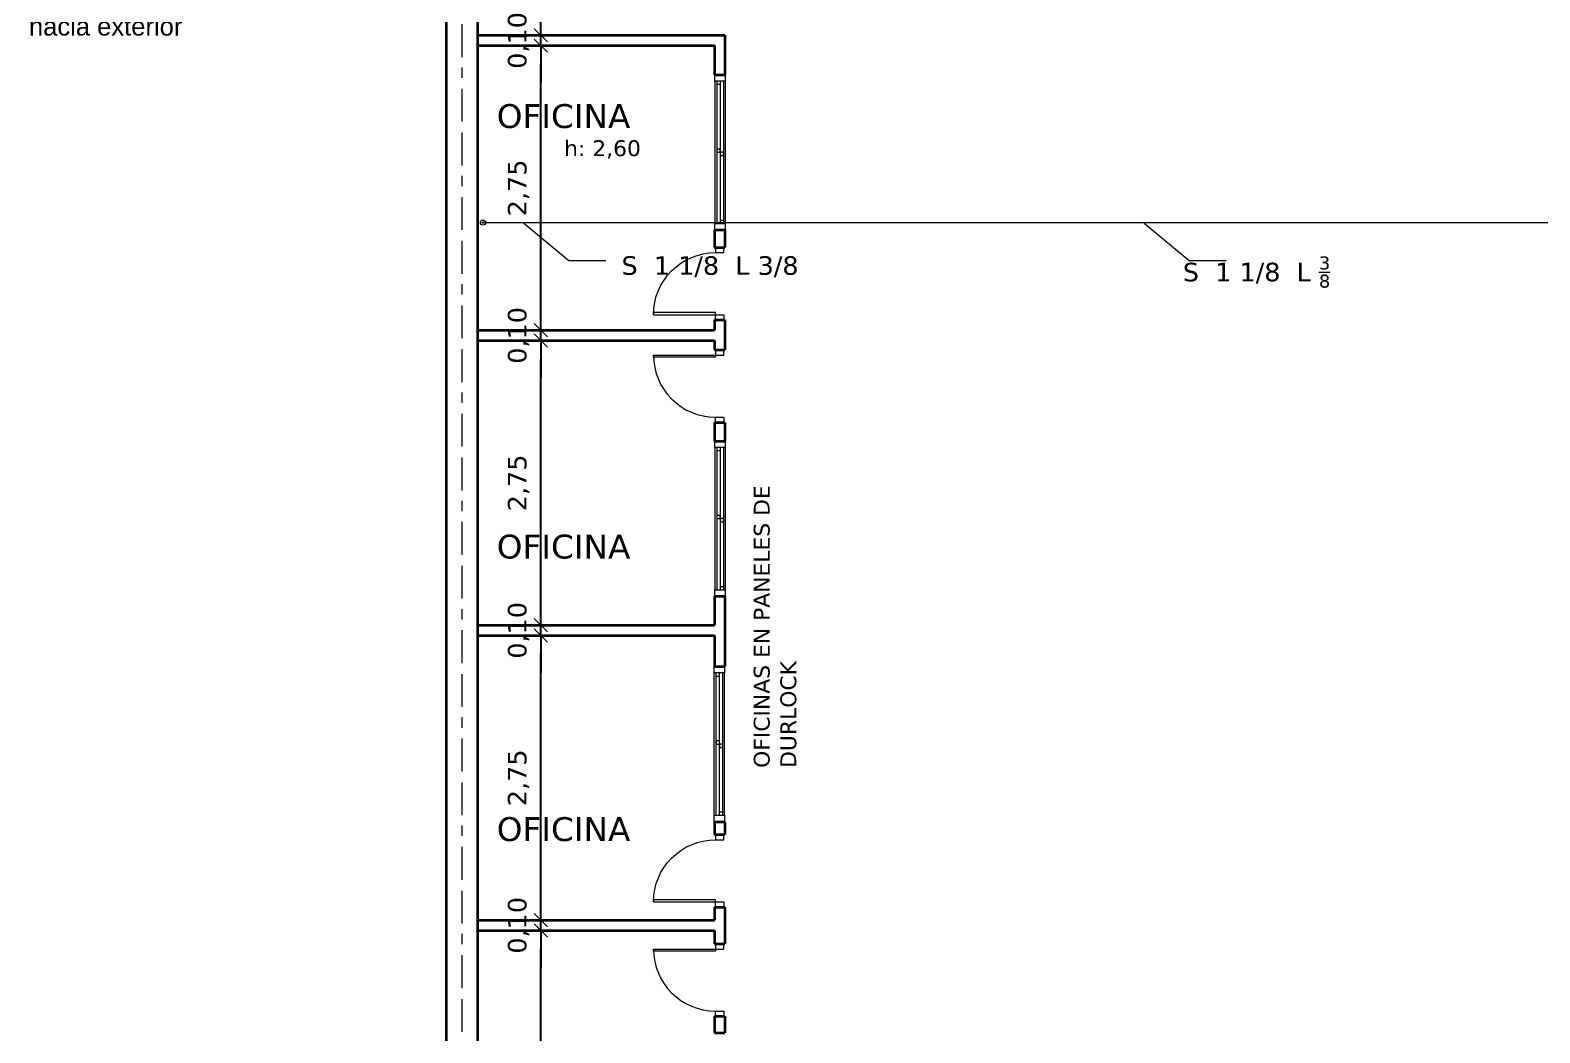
# Model space of a CAD drawing. Header units: metres. Extents: x -163 to 91, y -12 to 67.
# Drawn here: x -128.71 to -114.12, y 7.29 to 16.98 of the extents above; entities that cross this region are included whole.
import ezdxf

# ---------------------------------------------------------------- set-up
doc = ezdxf.new("R2010")
doc.units = ezdxf.units.M
doc.header["$LTSCALE"] = 0.508
doc.header["$PDMODE"] = 1
doc.header["$PDSIZE"] = -2
doc.linetypes.add('STYLE_07', pattern=[1.875, 0.625, -0.20828, 0.625, -0.20836, 0.06943, -0.13893])
doc.layers.get('0').update_dxf_attribs({"lineweight": 18})
for name, color, linetype, lineweight in [('10°C', 230, 'Continuous', 18), ('canosvent', 7, 'Continuous', 20), ('CARPINTERIA', 7, 'Continuous', 13), ('Dimension', 7, 'Continuous', 5), ('Muros', 7, 'Continuous', 35), ('None', 7, 'Continuous', 5), ('Zócalo', 7, 'Continuous', 9)]:
    doc.layers.add(name, color=color, linetype=linetype, lineweight=lineweight)
doc.styles.add('Arial', font='arial.ttf')
doc.styles.add('HoratioDBol', font='')
doc.styles.add('Verdana', font='verdana.ttf')
doc.styles.get('HoratioDBol').set_extended_font_data('HoratioDBol')
doc.dimstyles.new('personal', dxfattribs={"dimtxt": 0.214974, "dimasz": 0.179989, "dimexe": 0.15, "dimexo": 0.159, "dimgap": 0.001, "dimtad": 1, "dimzin": 3, "dimtxsty": 'HoratioDBol', "dimblk": 'VW_SLASH', "dimcen": 0, "dimdle": 0.001, "dimazin": 0, "dimtfac": 0.8, "dimtix": 1, "dimtmove": 0, "dimatfit": 0, "dimldrblk": 'VW_CONCAVEFILLED', "dimfxl": 0, "dimfrac": 2, "dimtolj": 1, "dimtzin": 3, "dimarcsym": 0})

# ---------------------------------------------------------------- blocks, each defined once
blk = doc.blocks.new('V 1.50')
at = {"layer": 'CARPINTERIA', "color": 0}
for p, q in [((-0.686, 0.029), (0.689, 0.029)), ((-0.685, 0.047), (0.689, 0.047)), ((-0.655, -0.004), (-0.655, 0.029)), ((-0.686, -0.004), (0.689, -0.004)), ((-0.686, -0.036), (0.689, -0.036)), ((-0.685, -0.053), (0.689, -0.053)), ((0.655, -0.003), (0.655, -0.036))]:
    blk.add_line(p, q, dxfattribs=at)
at = {"layer": 'CARPINTERIA', "color": 0, "flags": 128}
for points in [[(-0.686, 0.047), (-0.749, 0.047), (-0.749, -0.053), (-0.686, -0.053)], [(-0.031, 0.029), (0, 0.029), (0, -0.003), (-0.031, -0.003)], [(0.751, 0.047), (0.689, 0.047), (0.689, -0.053), (0.751, -0.053)], [(0, -0.003), (0.031, -0.003), (0.031, -0.036), (0, -0.036)]]:
    blk.add_lwpolyline(points, close=True, dxfattribs=at)
blk = doc.blocks.new('p4 (0.70 (2D)')
at = {"layer": 'CARPINTERIA', "color": 0, "flags": 128}
for points in [[(0.28, 0.64), (0.3, 0.64), (0.3, 0.04), (0.28, 0.04)], [(-0.3, 0.04), (-0.3, -0.04), (-0.35, -0.04), (-0.35, 0.04)], [(0.3, 0.04), (0.3, -0.04), (0.35, -0.04), (0.35, 0.04)]]:
    blk.add_lwpolyline(points, close=True, dxfattribs=at)
at = {"layer": 'CARPINTERIA', "color": 0}
blk.add_arc((0.3, 0.041), 0.6, 90, 180, dxfattribs=at)
blk = doc.blocks.new('VW_SLASH')
at = {"color": 0, "linetype": 'ByBlock', "lineweight": -2}
blk.add_line((0, 0), (-1, 0), dxfattribs=at)
at = {"layer": 'Zócalo', "color": 0}
blk.add_lwpolyline([(0.354, 0.354), (-0.354, -0.354)], dxfattribs=at)
blk = doc.blocks.new('*D259')
at = {"layer": 'Defpoints', "color": 0, "lineweight": 0, "transparency": 16777216}
for p in [(-123.779, 16.93), (-123.629, 16.93), (-123.629, 16.83)]:
    blk.add_point(p, dxfattribs=at)
at = {"layer": 'Dimension', "color": 0, "lineweight": -2, "transparency": 16777216}
for p, q in [((-123.779, 17.11), (-123.779, 17.29)), ((-123.788, 16.93), (-123.929, 16.93)), ((-123.779, 16.83), (-123.779, 16.93)), ((-123.788, 16.83), (-123.929, 16.83)), ((-123.779, 16.65), (-123.779, 16.47))]:
    blk.add_line(p, q, dxfattribs=at)
at = {"layer": 'Dimension', "color": 0, "lineweight": -2, "transparency": 16777216, "xscale": 0.179989013671875, "yscale": 0.179989013671875, "zscale": 0.179989013671875}
for p, rotation in [((-123.779, 16.93), 270), ((-123.779, 16.83), 90)]:
    blk.add_blockref('VW_SLASH', p, dxfattribs=dict(at, rotation=rotation))
at = {"layer": 'Dimension', "color": 0, "transparency": 16777216, "insert": (-123.993, 16.88), "char_height": 0.1794, "attachment_point": 5, "rotation": 90, "style": 'Verdana'}
blk.add_mtext('\\A1;0,10', dxfattribs=at)
blk = doc.blocks.new('VW_CONCAVEFILLED')
at = {"linetype": 'ByBlock', "lineweight": 0}
blk.add_hatch(color=0, dxfattribs=at).paths.add_polyline_path([(-1.111, 0.298), (-1.079, 0.28), (-1.046, 0.263), (-1.013, 0.247), (-0.98, 0.231), (-0.947, 0.216), (-0.914, 0.201), (-0.88, 0.187), (-0.847, 0.173), (-0.813, 0.16), (-0.779, 0.147), (-0.745, 0.135), (-0.711, 0.123), (-0.677, 0.112), (-0.643, 0.101), (-0.608, 0.091), (-0.574, 0.082), (-0.539, 0.073), (-0.504, 0.064), (-0.469, 0.056), (-0.434, 0.049), (-0.398, 0.042), (-0.363, 0.035), (-0.327, 0.029), (-0.291, 0.024), (-0.255, 0.019), (-0.219, 0.015), (-0.183, 0.011), (-0.147, 0.008), (-0.11, 0.005), (-0.074, 0.003), (-0.037, 0.001), (0, 0), (-0.037, -0.001), (-0.074, -0.003), (-0.11, -0.005), (-0.147, -0.008), (-0.183, -0.011), (-0.219, -0.015), (-0.255, -0.019), (-0.291, -0.024), (-0.327, -0.029), (-0.363, -0.035), (-0.398, -0.042), (-0.434, -0.049), (-0.469, -0.056), (-0.504, -0.064), (-0.539, -0.073), (-0.574, -0.082), (-0.608, -0.091), (-0.643, -0.101), (-0.677, -0.112), (-0.711, -0.123), (-0.745, -0.135), (-0.779, -0.147), (-0.813, -0.16), (-0.847, -0.173), (-0.88, -0.187), (-0.914, -0.201), (-0.947, -0.216), (-0.98, -0.231), (-1.013, -0.247), (-1.046, -0.263), (-1.079, -0.28), (-1.111, -0.298), (-1.097, -0.282), (-1.085, -0.267), (-1.072, -0.25), (-1.061, -0.233), (-1.051, -0.215), (-1.041, -0.197), (-1.032, -0.179), (-1.024, -0.16), (-1.017, -0.141), (-1.011, -0.121), (-1.006, -0.101), (-1.001, -0.081), (-0.998, -0.061), (-0.996, -0.041), (-0.994, -0.02), (-0.994, 0), (-0.994, 0.02), (-0.996, 0.041), (-0.998, 0.061), (-1.001, 0.081), (-1.006, 0.101), (-1.011, 0.121), (-1.017, 0.141), (-1.024, 0.16), (-1.032, 0.179), (-1.041, 0.197), (-1.051, 0.215), (-1.061, 0.233), (-1.072, 0.25), (-1.085, 0.267), (-1.097, 0.282)])
at = {"layer": 'Zócalo', "color": 0}
blk.add_lwpolyline([(-1.111, 0.298), (-1.079, 0.28), (-1.046, 0.263), (-1.013, 0.247), (-0.98, 0.231), (-0.947, 0.216), (-0.914, 0.201), (-0.88, 0.187), (-0.847, 0.173), (-0.813, 0.16), (-0.779, 0.147), (-0.745, 0.135), (-0.711, 0.123), (-0.677, 0.112), (-0.643, 0.101), (-0.608, 0.091), (-0.574, 0.082), (-0.539, 0.073), (-0.504, 0.064), (-0.469, 0.056), (-0.434, 0.049), (-0.398, 0.042), (-0.363, 0.035), (-0.327, 0.029), (-0.291, 0.024), (-0.255, 0.019), (-0.219, 0.015), (-0.183, 0.011), (-0.147, 0.008), (-0.11, 0.005), (-0.074, 0.003), (-0.037, 0.001), (0, 0), (-0.037, -0.001), (-0.074, -0.003), (-0.11, -0.005), (-0.147, -0.008), (-0.183, -0.011), (-0.219, -0.015), (-0.255, -0.019), (-0.291, -0.024), (-0.327, -0.029), (-0.363, -0.035), (-0.398, -0.042), (-0.434, -0.049), (-0.469, -0.056), (-0.504, -0.064), (-0.539, -0.073), (-0.574, -0.082), (-0.608, -0.091), (-0.643, -0.101), (-0.677, -0.112), (-0.711, -0.123), (-0.745, -0.135), (-0.779, -0.147), (-0.813, -0.16), (-0.847, -0.173), (-0.88, -0.187), (-0.914, -0.201), (-0.947, -0.216), (-0.98, -0.231), (-1.013, -0.247), (-1.046, -0.263), (-1.079, -0.28), (-1.111, -0.298), (-1.097, -0.282), (-1.085, -0.267), (-1.072, -0.25), (-1.061, -0.233), (-1.051, -0.215), (-1.041, -0.197), (-1.032, -0.179), (-1.024, -0.16), (-1.017, -0.141), (-1.011, -0.121), (-1.006, -0.101), (-1.001, -0.081), (-0.998, -0.061), (-0.996, -0.041), (-0.994, -0.02), (-0.994, 0), (-0.994, 0.02), (-0.996, 0.041), (-0.998, 0.061), (-1.001, 0.081), (-1.006, 0.101), (-1.011, 0.121), (-1.017, 0.141), (-1.024, 0.16), (-1.032, 0.179), (-1.041, 0.197), (-1.051, 0.215), (-1.061, 0.233), (-1.072, 0.25), (-1.085, 0.267), (-1.097, 0.282)], close=True, dxfattribs=at)
blk = doc.blocks.new('*D260')
at = {"layer": 'Defpoints', "color": 0, "lineweight": 0, "transparency": 16777216}
for p in [(-123.779, 16.83), (-123.629, 16.83), (-123.529, 14.08)]:
    blk.add_point(p, dxfattribs=at)
at = {"layer": 'Dimension', "color": 0, "lineweight": -2, "transparency": 16777216}
for p, q in [((-123.788, 16.83), (-123.929, 16.83)), ((-123.779, 14.26), (-123.779, 16.65)), ((-123.688, 14.08), (-123.929, 14.08))]:
    blk.add_line(p, q, dxfattribs=at)
at = {"layer": 'Dimension', "color": 0, "lineweight": -2, "transparency": 16777216, "xscale": 0.179989013671875, "yscale": 0.179989013671875, "zscale": 0.179989013671875}
for p, rotation in [((-123.779, 16.83), 90), ((-123.779, 14.08), 270)]:
    blk.add_blockref('VW_SLASH', p, dxfattribs=dict(at, rotation=rotation))
at = {"layer": 'Dimension', "color": 0, "transparency": 16777216, "insert": (-123.993, 15.455), "char_height": 0.1794, "attachment_point": 5, "rotation": 90, "style": 'Verdana'}
blk.add_mtext('\\A1;2,75', dxfattribs=at)
blk = doc.blocks.new('*D261')
at = {"layer": 'Defpoints', "color": 0, "lineweight": 0, "transparency": 16777216}
for p in [(-123.779, 14.08), (-123.529, 14.08), (-123.529, 13.98)]:
    blk.add_point(p, dxfattribs=at)
at = {"layer": 'Dimension', "color": 0, "lineweight": -2, "transparency": 16777216}
for p, q in [((-123.779, 14.26), (-123.779, 14.44)), ((-123.688, 14.08), (-123.929, 14.08)), ((-123.779, 13.98), (-123.779, 14.08)), ((-123.688, 13.98), (-123.929, 13.98)), ((-123.779, 13.8), (-123.779, 13.62))]:
    blk.add_line(p, q, dxfattribs=at)
at = {"layer": 'Dimension', "color": 0, "lineweight": -2, "transparency": 16777216, "xscale": 0.179989013671875, "yscale": 0.179989013671875, "zscale": 0.179989013671875}
for p, rotation in [((-123.779, 14.08), 270), ((-123.779, 13.98), 90)]:
    blk.add_blockref('VW_SLASH', p, dxfattribs=dict(at, rotation=rotation))
at = {"layer": 'Dimension', "color": 0, "transparency": 16777216, "insert": (-123.993, 14.03), "char_height": 0.1794, "attachment_point": 5, "rotation": 90, "style": 'Verdana'}
blk.add_mtext('\\A1;0,10', dxfattribs=at)
blk = doc.blocks.new('*D262')
at = {"layer": 'Defpoints', "color": 0, "lineweight": 0, "transparency": 16777216}
for p in [(-123.779, 13.98), (-123.529, 13.98), (-123.561, 11.23)]:
    blk.add_point(p, dxfattribs=at)
at = {"layer": 'Dimension', "color": 0, "lineweight": -2, "transparency": 16777216}
for p, q in [((-123.688, 13.98), (-123.929, 13.98)), ((-123.779, 11.41), (-123.779, 13.8)), ((-123.72, 11.23), (-123.929, 11.23))]:
    blk.add_line(p, q, dxfattribs=at)
at = {"layer": 'Dimension', "color": 0, "lineweight": -2, "transparency": 16777216, "xscale": 0.179989013671875, "yscale": 0.179989013671875, "zscale": 0.179989013671875}
for p, rotation in [((-123.779, 13.98), 90), ((-123.779, 11.23), 270)]:
    blk.add_blockref('VW_SLASH', p, dxfattribs=dict(at, rotation=rotation))
at = {"layer": 'Dimension', "color": 0, "transparency": 16777216, "insert": (-123.993, 12.605), "char_height": 0.1794, "attachment_point": 5, "rotation": 90, "style": 'Verdana'}
blk.add_mtext('\\A1;2,75', dxfattribs=at)
blk = doc.blocks.new('*D263')
at = {"layer": 'Defpoints', "color": 0, "lineweight": 0, "transparency": 16777216}
for p in [(-123.779, 11.23), (-123.619, 11.13), (-123.561, 11.23)]:
    blk.add_point(p, dxfattribs=at)
at = {"layer": 'Dimension', "color": 0, "lineweight": -2, "transparency": 16777216}
for p, q in [((-123.779, 11.41), (-123.779, 11.59)), ((-123.72, 11.23), (-123.929, 11.23)), ((-123.778, 11.13), (-123.929, 11.13)), ((-123.779, 11.13), (-123.779, 11.23)), ((-123.779, 10.95), (-123.779, 10.77))]:
    blk.add_line(p, q, dxfattribs=at)
at = {"layer": 'Dimension', "color": 0, "lineweight": -2, "transparency": 16777216, "xscale": 0.179989013671875, "yscale": 0.179989013671875, "zscale": 0.179989013671875}
for p, rotation in [((-123.779, 11.23), 270), ((-123.779, 11.13), 90)]:
    blk.add_blockref('VW_SLASH', p, dxfattribs=dict(at, rotation=rotation))
at = {"layer": 'Dimension', "color": 0, "transparency": 16777216, "insert": (-123.993, 11.18), "char_height": 0.1794, "attachment_point": 5, "rotation": 90, "style": 'Verdana'}
blk.add_mtext('\\A1;0,10', dxfattribs=at)
blk = doc.blocks.new('*D264')
at = {"layer": 'Defpoints', "color": 0, "lineweight": 0, "transparency": 16777216}
for p in [(-123.779, 11.13), (-123.619, 11.13), (-123.523, 8.38)]:
    blk.add_point(p, dxfattribs=at)
at = {"layer": 'Dimension', "color": 0, "lineweight": -2, "transparency": 16777216}
for p, q in [((-123.778, 11.13), (-123.929, 11.13)), ((-123.779, 8.56), (-123.779, 10.95)), ((-123.682, 8.38), (-123.929, 8.38))]:
    blk.add_line(p, q, dxfattribs=at)
at = {"layer": 'Dimension', "color": 0, "lineweight": -2, "transparency": 16777216, "xscale": 0.179989013671875, "yscale": 0.179989013671875, "zscale": 0.179989013671875}
for p, rotation in [((-123.779, 11.13), 90), ((-123.779, 8.38), 270)]:
    blk.add_blockref('VW_SLASH', p, dxfattribs=dict(at, rotation=rotation))
at = {"layer": 'Dimension', "color": 0, "transparency": 16777216, "insert": (-123.993, 9.755), "char_height": 0.1794, "attachment_point": 5, "rotation": 90, "style": 'Verdana'}
blk.add_mtext('\\A1;2,75', dxfattribs=at)
blk = doc.blocks.new('*D265')
at = {"layer": 'Defpoints', "color": 0, "lineweight": 0, "transparency": 16777216}
for p in [(-123.779, 8.38), (-123.523, 8.38), (-123.581, 8.28)]:
    blk.add_point(p, dxfattribs=at)
at = {"layer": 'Dimension', "color": 0, "lineweight": -2, "transparency": 16777216}
for p, q in [((-123.779, 8.56), (-123.779, 8.74)), ((-123.682, 8.38), (-123.929, 8.38)), ((-123.779, 8.28), (-123.779, 8.38)), ((-123.74, 8.28), (-123.929, 8.28)), ((-123.779, 8.1), (-123.779, 7.92))]:
    blk.add_line(p, q, dxfattribs=at)
at = {"layer": 'Dimension', "color": 0, "lineweight": -2, "transparency": 16777216, "xscale": 0.179989013671875, "yscale": 0.179989013671875, "zscale": 0.179989013671875}
for p, rotation in [((-123.779, 8.38), 270), ((-123.779, 8.28), 90)]:
    blk.add_blockref('VW_SLASH', p, dxfattribs=dict(at, rotation=rotation))
at = {"layer": 'Dimension', "color": 0, "transparency": 16777216, "insert": (-123.993, 8.33), "char_height": 0.1794, "attachment_point": 5, "rotation": 90, "style": 'Verdana'}
blk.add_mtext('\\A1;0,10', dxfattribs=at)
blk = doc.blocks.new('*D266')
at = {"layer": 'Defpoints', "color": 0, "lineweight": 0, "transparency": 16777216}
for p in [(-123.779, 8.28), (-123.581, 8.28), (-123.581, 5.53)]:
    blk.add_point(p, dxfattribs=at)
at = {"layer": 'Dimension', "color": 0, "lineweight": -2, "transparency": 16777216}
for p, q in [((-123.74, 8.28), (-123.929, 8.28)), ((-123.779, 5.71), (-123.779, 8.1)), ((-123.74, 5.53), (-123.929, 5.53))]:
    blk.add_line(p, q, dxfattribs=at)
at = {"layer": 'Dimension', "color": 0, "lineweight": -2, "transparency": 16777216, "xscale": 0.179989013671875, "yscale": 0.179989013671875, "zscale": 0.179989013671875}
for p, rotation in [((-123.779, 8.28), 90), ((-123.779, 5.53), 270)]:
    blk.add_blockref('VW_SLASH', p, dxfattribs=dict(at, rotation=rotation))
at = {"layer": 'Dimension', "color": 0, "transparency": 16777216, "insert": (-123.993, 6.905), "char_height": 0.1794, "attachment_point": 5, "rotation": 90, "style": 'Verdana'}
blk.add_mtext('\\A1;2,75', dxfattribs=at)

msp = doc.modelspace()

# ---------------------------------------------------------------- linework, layer by layer
at = {"layer": '10°C', "linetype": 'Continuous', "lineweight": 0}
for p, q in [((-124.338, 15.12), (-107.513, 15.12)), ((-123.509, 14.755), (-123.149, 14.755)), ((-117.514, 14.753), (-117.154, 14.753))]:
    msp.add_line(p, q, dxfattribs=at)
for points in [[(-123.943, 15.116), (-123.509, 14.755)], [(-117.948, 15.114), (-117.514, 14.753)]]:
    msp.add_lwpolyline(points, dxfattribs=at)
for radius in [0.025, 0.00613]:
    msp.add_circle((-124.338, 15.12), radius, dxfattribs=at)
at = {"layer": 'Muros'}
for p, q in [((-124.689, -8.436), (-124.689, 43.91)), ((-124.389, 5.53), (-124.389, 43.61)), ((-124.389, 16.93), (-121.999, 16.93)), ((-121.999, 16.93), (-121.999, 16.549)), ((-124.389, 16.83), (-122.099, 16.83)), ((-122.099, 16.83), (-122.099, 16.549)), ((-122.099, 16.549), (-121.999, 16.549)), ((-122.099, 15.049), (-122.099, 14.88)), ((-122.099, 15.049), (-121.999, 15.049)), ((-121.999, 15.049), (-121.999, 14.88)), ((-122.099, 14.88), (-121.999, 14.88)), ((-122.099, 14.18), (-122.099, 14.08)), ((-122.099, 14.18), (-121.999, 14.18)), ((-121.999, 14.18), (-121.999, 13.89)), ((-124.389, 14.08), (-122.099, 14.08)), ((-124.389, 13.98), (-122.099, 13.98)), ((-122.099, 13.98), (-122.099, 13.89)), ((-122.099, 13.89), (-121.999, 13.89)), ((-122.099, 13.19), (-122.099, 13.009)), ((-122.099, 13.19), (-121.999, 13.19)), ((-121.999, 13.19), (-121.999, 13.009)), ((-122.099, 13.009), (-121.999, 13.009)), ((-122.099, 11.509), (-122.099, 11.23)), ((-122.099, 11.509), (-121.999, 11.509)), ((-121.999, 11.509), (-121.999, 10.831)), ((-124.389, 11.23), (-122.099, 11.23)), ((-124.389, 11.13), (-122.099, 11.13)), ((-122.099, 11.13), (-122.099, 10.831)), ((-122.099, 10.831), (-121.999, 10.831)), ((-122.099, 9.331), (-122.099, 9.206)), ((-122.099, 9.331), (-121.999, 9.331)), ((-122.099, 9.206), (-121.999, 9.206)), ((-121.999, 9.331), (-121.999, 9.206)), ((-122.099, 8.506), (-122.099, 8.38)), ((-122.099, 8.506), (-121.999, 8.506)), ((-121.999, 8.506), (-121.999, 8.151)), ((-124.389, 8.38), (-122.099, 8.38)), ((-124.389, 8.28), (-122.099, 8.28)), ((-122.099, 8.28), (-122.099, 8.151)), ((-122.099, 8.151), (-121.999, 8.151)), ((-122.099, 7.451), (-122.099, 7.291)), ((-122.099, 7.451), (-121.999, 7.451)), ((-121.999, 7.451), (-121.999, 7.291)), ((-122.099, 7.291), (-121.999, 7.291))]:
    msp.add_line(p, q, dxfattribs=at)
at = {"layer": 'None', "color": 7, "linetype": 'STYLE_07', "lineweight": 5}
msp.add_line((-124.539, -8.4), (-124.539, 44.36), dxfattribs=at)

# ---------------------------------------------------------------- block references
at = {"layer": 'Muros', "color": 7, "xscale": -1}
for name, p, rotation in [('V 1.50', (-122.049, 15.8), 90), ('p4 (0.70 (2D)', (-122.049, 14.53), 90), ('V 1.50', (-122.049, 12.26), 90), ('V 1.50', (-122.049, 10.08), 270), ('p4 (0.70 (2D)', (-122.049, 8.856), 90)]:
    msp.add_blockref(name, p, dxfattribs=dict(at, rotation=rotation))
at = {"layer": 'Muros', "color": 7, "rotation": 90}
for p in [(-122.049, 13.54), (-122.049, 7.801)]:
    msp.add_blockref('p4 (0.70 (2D)', p, dxfattribs=at)

# ---------------------------------------------------------------- texts
at = {"layer": '10°C', "linetype": 'Continuous', "lineweight": 0, "char_height": 0.17942, "attachment_point": 1, "line_spacing_factor": 1.003239, "style": 'Verdana'}
for s, insert in [('\\A1;S  1 {\\H1x;1/8 } L 3/8', (-122.999, 14.795)), ('\\A1;S  1 1/8  L {\\H0.7x;\\S3/8;}', (-117.574, 14.793))]:
    msp.add_mtext(s, dxfattribs=dict(at, insert=insert))
at = {"layer": 'canosvent', "insert": (-128.726, 16.925), "char_height": 0.17685, "attachment_point": 7, "line_spacing_factor": 0.96736, "style": 'Arial'}
msp.add_mtext('Caño vent. \\PPVC ø 0200\\PMontante vertical\\Phacia exterior', dxfattribs=at)
at = {"layer": 'None', "color": 7, "attachment_point": 1, "line_spacing_factor": 1.003239, "style": 'Verdana'}
for s, insert, char_height in [('OFICINA', (-124.205, 16.265), 0.2307), ('h: 2,60', (-123.553, 15.916), 0.1538), ('OFICINA', (-124.205, 12.105), 0.2307), ('OFICINA', (-124.205, 9.375), 0.2307)]:
    msp.add_mtext(s, dxfattribs=dict(at, insert=insert, char_height=char_height))
at = {"layer": 'None', "color": 7, "insert": (-121.721, 9.851), "char_height": 0.15379, "attachment_point": 1, "rotation": 90, "line_spacing_factor": 1.003239, "style": 'Verdana'}
msp.add_mtext('OFICINAS EN PANELES DE \\PDURLOCK', dxfattribs=at)

# ---------------------------------------------------------------- dimensions: what is measured, and where the dimension line sits
at = {"layer": 'Dimension'}
for base, p1, p2, picture, middle in [((-123.779, 16.93), (-123.629, 16.83), (-123.629, 16.93), '*D259', (-123.993, 16.88)), ((-123.779, 16.83), (-123.529, 14.08), (-123.629, 16.83), '*D260', (-123.993, 15.455)), ((-123.779, 14.08), (-123.529, 13.98), (-123.529, 14.08), '*D261', (-123.993, 14.03)), ((-123.779, 13.98), (-123.561, 11.23), (-123.529, 13.98), '*D262', (-123.993, 12.605)), ((-123.779, 11.23), (-123.619, 11.13), (-123.561, 11.23), '*D263', (-123.993, 11.18)), ((-123.779, 11.13), (-123.523, 8.38), (-123.619, 11.13), '*D264', (-123.993, 9.755)), ((-123.779, 8.38), (-123.581, 8.28), (-123.523, 8.38), '*D265', (-123.993, 8.33)), ((-123.779, 8.28), (-123.581, 5.53), (-123.581, 8.28), '*D266', (-123.993, 6.905))]:
    dim = msp.add_linear_dim(base=base, p1=p1, p2=p2, angle=270, dimstyle='personal', override={"dimtxt": 0.179421, "dimgap": 0.1, "dimpost": '<>', "dimtxsty": 'Verdana', "dimtmove": 2}, dxfattribs=at)
    dim.commit()
    dim.dimension.update_dxf_attribs({"geometry": picture, "text_midpoint": middle})

doc.saveas('drawing.dxf')
